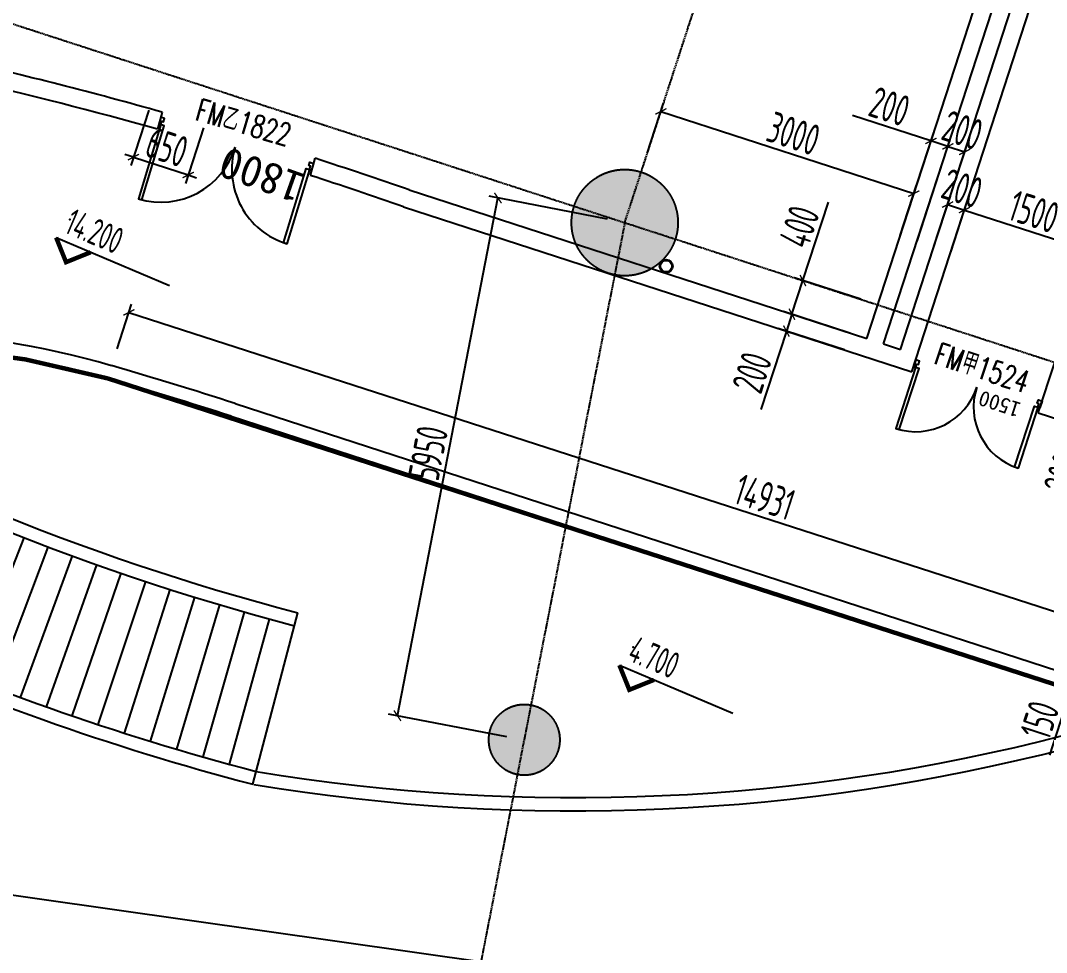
# Model space of a CAD drawing. Extents: x -3523 to 12007717, y -6694179 to 21431.
# Drawn here: x 11923084 to 11934658, y -6402280 to -6391764 of the extents above; entities that cross this region are included whole.
import ezdxf
from ezdxf.enums import TextEntityAlignment as Align
from ezdxf.xclip import XClip

# ---------------------------------------------------------------- set-up
doc = ezdxf.new("R2010")
doc.units = 0
doc.header["$LTSCALE"] = 10
doc.header["$MEASUREMENT"] = 0
doc.header["$XCLIPFRAME"] = 0
for name, pattern in [('A3-RG-axis-100$0$CENTER', [2, 1.25, -0.25, 0.25, -0.25]), ('A3-RI-4F$0$DASH', [0.35, 0.25, -0.1]), ('A3-SYMB-4F-100$0$$AUDIT_BAD_LTYPE2', [0])]:
    doc.linetypes.add(name, pattern=pattern)
for name, color, linetype in [('A3-RB-4F-100$0$A-DIMS-100', 1, 'Continuous'), ('A3-RG-axis-100$0$A-DIMS-100', 1, 'Continuous'), ('A3-RG-axis-100$0$A-GRID', 1, 'A3-RG-axis-100$0$CENTER'), ('A3-RI-4F$0$A-DOOR', 32, 'Continuous'), ('A3-RI-4F$0$A-FLOR', 2, 'Continuous'), ('A3-RI-4F$0$A-STRS-HRAL', 80, 'Continuous'), ('A3-RI-4F$0$A-SYMB-VOID', 35, 'Continuous'), ('A3-RI-4F$0$A-WALL', 7, 'Continuous'), ('A3-RM-4F$0$0P-1', 191, 'Continuous'), ('A3-RM-4F$0$0P-FE-FH-V', 141, 'Continuous'), ('A3-RS-1F$0$A-HATH-GRAY', 8, 'Continuous'), ('A3-RS-1F$0$A-WALL', 7, 'Continuous'), ('A3-RV-4F$0$A-STRS', 50, 'Continuous'), ('A3-RV-4F$0$A-STRS-HRAL', 80, 'Continuous'), ('A3-SYMB-4F-100$0$$AUDIT_BAD_LAYER1', 7, 'Continuous'), ('A3-SYMB-4F-100$0$A-SYMB', 4, 'Continuous'), ('A3-SYMB-4F-100$0$A-SYMB-DOOR', 3, 'Continuous'), ('A3-SYMB-4F-100$0$A-SYMB-DOOR1', 3, 'Continuous'), ('A3-SYMB-4F-100$0$A-SYMB-DOOR2', 3, 'Continuous'), ('A3-SYMB-4F-100$0$A-SYMB-DOOR3', 3, 'Continuous')]:
    doc.layers.add(name, color=color, linetype=linetype)
doc.styles.add('A3-RB-4F-100$0$XD2008', font='xd-hzs.shx', dxfattribs={"width": 0.7, "bigfont": 'xd-hztxt.shx'})
doc.styles.add('A3-RG-axis-100$0$XD2008', font='xd-hzs.shx', dxfattribs={"width": 0.7, "bigfont": 'xd-hztxt.shx'})
doc.styles.add('A3-RI-4F$0$Standard', font='')
doc.styles.add('A3-SYMB-4F-100$0$ECADI-TXT', font='simplex.shx', dxfattribs={"bigfont": 'hztxt.shx'})
doc.styles.add('A3-SYMB-4F-100$0$XD2008', font='hzs.shx', dxfattribs={"width": 0.7, "bigfont": 'hztxt.shx'})
doc.styles.get('A3-RI-4F$0$Standard').set_extended_font_data('SimSun')
doc.dimstyles.new('A3-RB-4F-100$0$XD100$0', dxfattribs={"dimscale": 100, "dimtxt": 3.5, "dimasz": 1, "dimexe": 1, "dimexo": 2, "dimgap": 0.5, "dimtad": 1, "dimdec": 0, "dimdsep": 46, "dimtxsty": 'A3-RB-4F-100$0$XD2008', "dimblk1": 'A3-RB-4F-100$0$_ARCHTICK', "dimblk2": 'A3-RB-4F-100$0$_ARCHTICK', "dimsah": 1, "dimcen": 2.5, "dimclrt": 4, "dimaunit": 1, "dimadec": 0, "dimazin": 0, "dimtfac": 1, "dimtdec": 0, "dimtix": 1, "dimtmove": 0, "dimatfit": 3, "dimfxl": 0, "dimtolj": 1, "dimtzin": 0, "dimarcsym": 0})
doc.dimstyles.new('A3-RG-axis-100$0$XD100$0', dxfattribs={"dimscale": 100, "dimtxt": 3.5, "dimasz": 1, "dimexe": 1, "dimexo": 2, "dimgap": 0.5, "dimtad": 1, "dimdec": 0, "dimdsep": 46, "dimtxsty": 'A3-RG-axis-100$0$XD2008', "dimblk1": 'A3-RG-axis-100$0$_ARCHTICK', "dimblk2": 'A3-RG-axis-100$0$_ARCHTICK', "dimsah": 1, "dimcen": 2.5, "dimclrt": 4, "dimaunit": 1, "dimadec": 0, "dimazin": 0, "dimtfac": 1, "dimtdec": 0, "dimtix": 1, "dimtmove": 0, "dimatfit": 3, "dimfxl": 0, "dimtolj": 1, "dimtzin": 0, "dimarcsym": 0})

# ---------------------------------------------------------------- blocks, each defined once
blk = doc.blocks.new('A3-RI-4F$0$J-双扇门-1800')
for points in [[(25, 80), (25, 955), (65, 955), (65, 80)], [(1775, 80), (1775, 955), (1735, 955), (1735, 80)], [(0, 80), (25, 80), (25, 40), (45, 40), (45, 0), (0, 0)], [(1800, 80), (1775, 80), (1775, 40), (1755, 40), (1755, 0), (1800, 0)]]:
    blk.add_lwpolyline(points, close=True)
for centre, start, end in [((25, 80), 360, 90), ((1775, 80), 90, 180)]:
    blk.add_arc(centre, 875, start, end)
at = {"layer": 'Defpoints', "style": 'A3-RI-4F$0$Standard'}
blk.add_text('1800', height=350, rotation=357.2239, dxfattribs=at).set_placement((43, 148))
blk = doc.blocks.new('A3-RI-4F$0$J-双扇门-1500')
for points in [[(25, 80), (25, 805), (65, 805), (65, 80)], [(1475, 80), (1475, 805), (1435, 805), (1435, 80)], [(0, 80), (25, 80), (25, 40), (45, 40), (45, 0), (0, 0)], [(1500, 80), (1475, 80), (1475, 40), (1455, 40), (1455, 0), (1500, 0)]]:
    blk.add_lwpolyline(points, close=True)
for centre, start, end in [((25, 80), 0, 90), ((1475, 80), 90, 180)]:
    blk.add_arc(centre, 725, start, end)
at = {"layer": 'Defpoints', "style": 'A3-RI-4F$0$Standard'}
blk.add_text('1500', height=175, rotation=360, dxfattribs=at).set_placement((210, 94))
blk = doc.blocks.new('A3-RI-4F')
at = {"layer": 'A3-RI-4F$0$A-FLOR', "linetype": 'A3-RI-4F$0$DASH', "const_width": 50}
blk.add_lwpolyline([(11907835, -6369053), (11897656, -6393034), (11898128, -6393234, -0.084697), (11913934, -6391267), (11915314, -6394764, -0.031408), (11917937, -6393922), (11918379, -6395667), (11918416, -6395812, -0.137995), (11924070, -6395803), (11938273, -6400393, -0.63707), (11939156, -6407589), (11916413, -6421801), (11915153, -6424770), (11915014, -6425097), (11914547, -6426197), (11920044, -6428530), (11921412, -6425308), (11977075, -6448936), (11985124, -6429973), (11973295, -6424952), (11972792, -6425445)], format="xyb", dxfattribs=at)
at = {"layer": 'A3-RI-4F$0$A-STRS-HRAL'}
for p, q in [((11925507, -6396087), (11938319, -6400250)), ((11925460, -6396230), (11938273, -6400393))]:
    blk.add_line(p, q, dxfattribs=at)
for points in [[(11924111, -6395659, 0.122165), (11919228, -6395471, 0.012156), (11918274, -6395694)], [(11924070, -6395803, 0.122165), (11919259, -6395618, 0.012156), (11918312, -6395839, 0.012156)]]:
    blk.add_lwpolyline(points, format="xyb", dxfattribs=at)
for centre, radius, start, end in [((11911693, -6438599), 44700, 72, 73.871), ((11911693, -6438599), 44550, 72, 73.871), ((11929338, -6378532), 22000, 260.5903, 284.5336), ((11929338, -6378532), 22150, 260.5903, 284.5336)]:
    blk.add_arc(centre, radius, start, end, dxfattribs=at)
at = {"layer": 'A3-RI-4F$0$A-SYMB-VOID'}
blk.add_lwpolyline([(11909480, -6410793), (11913989, -6400352), (11941037, -6404197)], dxfattribs=at)
at = {"layer": 'A3-RI-4F$0$A-WALL'}
for p, q in [((11932630, -6395352), (11937342, -6380849)), ((11932820, -6395414), (11937533, -6380911)), ((11933010, -6395476), (11937723, -6380972)), ((11933139, -6395728), (11937913, -6381034)), ((11924683, -6392798), (11924628, -6392990)), ((11926406, -6393319), (11926352, -6393511)), ((11927469, -6393676), (11932630, -6395352)), ((11927405, -6393865), (11933139, -6395728)), ((11932820, -6395414), (11933010, -6395476)), ((11934565, -6396192), (11934751, -6395621)), ((11934565, -6396192), (11942364, -6398726))]:
    blk.add_line(p, q, dxfattribs=at)
for radius, start, end in [(47350, 74.2763, 79.7429), (47550, 74.2763, 77.1774), (47550, 70.7557, 72.1069), (47350, 70.7531, 72.0977)]:
    blk.add_arc((11911797, -6438569), radius, start, end, dxfattribs=at)
at = {"layer": 'A3-RI-4F$0$A-DOOR'}
for name, p, rotation in [('A3-RI-4F$0$J-双扇门-1800', (11926390, -6393376), 163.1893244103685), ('A3-RI-4F$0$J-双扇门-1500', (11934609, -6396058), 162.0000000041102)]:
    blk.add_blockref(name, p, dxfattribs=dict(at, rotation=rotation))
blk = doc.blocks.new('A3-RG-axis-100$0$_ARCHTICK')
at = {"color": 0, "linetype": 'ByBlock', "const_width": 0.15}
blk.add_lwpolyline([(-0.5, -0.5), (0.5, 0.5)], dxfattribs=at)
blk = doc.blocks.new('*D295')
at = {"layer": 'A3-RG-axis-100$0$A-DIMS-100', "color": 0, "lineweight": -2}
for p, q in [((11927336, -6399608), (11928470, -6393767)), ((11929704, -6394007), (11928372, -6393748)), ((11928569, -6399848), (11927237, -6399589))]:
    blk.add_line(p, q, dxfattribs=at)
at = {"layer": 'Defpoints', "color": 0}
for p in [(11928470, -6393767), (11929900, -6394045), (11928766, -6399886)]:
    blk.add_point(p, dxfattribs=at)
at = {"layer": 'A3-RG-axis-100$0$A-DIMS-100', "color": 0, "lineweight": -2, "xscale": 100, "yscale": 100, "zscale": 100}
for p, rotation in [((11928470, -6393767), 79.00517451069146), ((11927336, -6399608), 259.0051745106915)]:
    blk.add_blockref('A3-RG-axis-100$0$_ARCHTICK', p, dxfattribs=dict(at, rotation=rotation))
at = {"layer": 'A3-RG-axis-100$0$A-DIMS-100', "color": 4, "insert": (11927682, -6396645), "char_height": 350, "attachment_point": 5, "rotation": 79.0052, "style": 'A3-RG-axis-100$0$XD2008'}
blk.add_mtext('\\A1;5950', dxfattribs=at)
blk = doc.blocks.new('*D247')
at = {"layer": 'A3-RG-axis-100$0$A-DIMS-100', "color": 0, "lineweight": -2}
for p, q in [((11924530, -6392774), (11924327, -6393401)), ((11925148, -6392975), (11924945, -6393602)), ((11924357, -6393306), (11924262, -6393275)), ((11924357, -6393306), (11924976, -6393507)), ((11924976, -6393507), (11925071, -6393538))]:
    blk.add_line(p, q, dxfattribs=at)
at = {"layer": 'Defpoints', "color": 0}
for p in [(11924592, -6392584), (11925210, -6392784), (11924976, -6393507)]:
    blk.add_point(p, dxfattribs=at)
at = {"layer": 'A3-RG-axis-100$0$A-DIMS-100', "color": 0, "lineweight": -2, "xscale": 100, "yscale": 100, "zscale": 100}
for p, rotation in [((11924357, -6393306), 341.9977395335488), ((11924976, -6393507), 161.9977395335488)]:
    blk.add_blockref('A3-RG-axis-100$0$_ARCHTICK', p, dxfattribs=dict(at, rotation=rotation))
at = {"layer": 'A3-RG-axis-100$0$A-DIMS-100', "color": 4, "insert": (11924736, -6393192), "char_height": 350, "attachment_point": 5, "rotation": 341.9977, "style": 'A3-RG-axis-100$0$XD2008'}
blk.add_mtext('\\A1;650', dxfattribs=at)
blk = doc.blocks.new('A3-SYMB-4F-100$0$ECADI-TAG-HGHT（国标）')
at = {"color": 1, "const_width": 0.5}
blk.add_lwpolyline([(-2.12, 2.12), (0, 0), (2.12, 2.12)], dxfattribs=at)
at = {"color": 1}
blk.add_point((-1.48, 4.6), dxfattribs=at)
at = {"layer": 'A3-SYMB-4F-100$0$$AUDIT_BAD_LAYER1', "color": 1, "linetype": 'A3-SYMB-4F-100$0$$AUDIT_BAD_LTYPE2'}
blk.add_line((-2.12, 2.12), (11.77, 2.12), dxfattribs=at)
at = {"style": 'A3-SYMB-4F-100$0$XD2008', "width": 0.7}
blk.add_attdef('FL', text='', height=3, dxfattribs=at).set_placement((-2.69, 2.97), align=Align.RIGHT)
for tag, p in [('F.F.L.', (2.28, 2.97)), ('T.O.S.', (2.28, -1.1))]:
    blk.add_attdef(tag, p, '', height=3, dxfattribs=at)
blk = doc.blocks.new('A3-SYMB-4F-100$0$ECADI-TAG-DOOR')
at = {"layer": 'A3-SYMB-4F-100$0$A-SYMB-DOOR', "style": 'A3-SYMB-4F-100$0$ECADI-TXT', "width": 0.7}
for tag, p in [('门窗主编号1', (-6.41, 7.26)), ('门窗主编号2', (2.08, 7.26))]:
    blk.add_attdef(tag, p, '', height=2.5, dxfattribs=at)
at = {"layer": 'A3-SYMB-4F-100$0$A-SYMB-DOOR', "style": 'A3-SYMB-4F-100$0$ECADI-TXT', "width": 0.7, "flags": 1}
for tag, p in [('洞口尺寸(宽X高)', (-6.42, 1.62)), ('备注', (-6.39, -1.21))]:
    blk.add_attdef(tag, p, '', height=2.5, dxfattribs=at)
at = {"layer": 'A3-SYMB-4F-100$0$A-SYMB-DOOR1', "style": 'A3-SYMB-4F-100$0$ECADI-TXT', "width": 0.7}
blk.add_attdef('门窗辅编号1', (-6.41, 4.41), '', height=2.5, dxfattribs=at)
at = {"layer": 'A3-SYMB-4F-100$0$A-SYMB-DOOR2', "style": 'A3-SYMB-4F-100$0$ECADI-TXT', "width": 0.7}
blk.add_attdef('门窗辅编号2', (-2.86, 4.41), '', height=2.5, dxfattribs=at)
at = {"layer": 'A3-SYMB-4F-100$0$A-SYMB-DOOR3', "style": 'A3-SYMB-4F-100$0$ECADI-TXT', "width": 0.7}
blk.add_attdef('门窗辅编号3', (2.32, 4.41), '', height=2.5, dxfattribs=at)
blk = doc.blocks.new('A3-SYMB-4F-100')
at = {"layer": 'A3-SYMB-4F-100$0$A-SYMB'}
ref = blk.add_blockref('A3-SYMB-4F-100$0$ECADI-TAG-HGHT（国标）', (11923598, -6394491), dxfattribs=dict(at, xscale=100, yscale=100, rotation=337))
ref.add_attrib('F.F.L.', '14.200', (11923564, -6394154), dxfattribs={"layer": '0', "height": 300, "rotation": 337, "style": 'A3-SYMB-4F-100$0$XD2008', "width": 0.7})
ref = blk.add_blockref('A3-SYMB-4F-100$0$ECADI-TAG-HGHT（国标）', (11929952, -6399316), dxfattribs=dict(at, xscale=100, yscale=100, rotation=337))
ref.add_attrib('F.F.L.', '4.700', (11929917, -6398979), dxfattribs={"layer": '0', "height": 300, "rotation": 337, "style": 'A3-SYMB-4F-100$0$XD2008', "width": 0.7})
at = {"layer": 'A3-SYMB-4F-100$0$A-SYMB-DOOR'}
ref = blk.add_blockref('A3-SYMB-4F-100$0$ECADI-TAG-DOOR', (11926111, -6393947), dxfattribs=dict(at, xscale=99.99999999997293, yscale=100, zscale=100, rotation=344.0251775405333))
ref.add_attrib('门窗主编号1', 'FM乙1822', dxfattribs={"height": 250, "rotation": 344.0252, "style": 'A3-SYMB-4F-100$0$ECADI-TXT', "width": 0.7}).set_placement((11926091, -6393184), align=Align.RIGHT)
ref = blk.add_blockref('A3-SYMB-4F-100$0$ECADI-TAG-DOOR', (11934404, -6396735), dxfattribs=dict(at, xscale=99.9999999999729, yscale=100, zscale=100, rotation=341.8379650759512))
ref.add_attrib('门窗主编号1', 'FM甲1524', dxfattribs={"height": 250, "rotation": 341.838, "style": 'A3-SYMB-4F-100$0$ECADI-TXT', "width": 0.7}).set_placement((11934412, -6395971), align=Align.RIGHT)
blk = doc.blocks.new('A3-RM-4F$0$DFA')
at = {"layer": 'A3-RM-4F$0$0P-FE-FH-V'}
for radius in [75, 65]:
    blk.add_circle((0, 0), radius, dxfattribs=at)
blk = doc.blocks.new('A3-RM-4F')
at = {"layer": 'A3-RM-4F$0$0P-1'}
blk.add_blockref('A3-RM-4F$0$DFA', (11930367, -6394536), dxfattribs=at)
at = {"layer": 'A3-RM-4F$0$0P-FE-FH-V'}
blk.add_blockref('A3-RM-4F$0$DFA', (11930367, -6394536), dxfattribs=at)
blk.add_blockref('A3-RM-4F$0$DFA', (11930367, -6394536), dxfattribs=at)
blk = doc.blocks.new('A3-RB-4F-100$0$_ARCHTICK')
at = {"color": 0, "linetype": 'ByBlock', "const_width": 0.15}
blk.add_lwpolyline([(-0.5, -0.5), (0.5, 0.5)], dxfattribs=at)
blk = doc.blocks.new('*D2706')
at = {"layer": 'A3-RB-4F-100$0$A-DIMS-100', "color": 0, "lineweight": -2}
for p, q in [((11930154, -6393264), (11930339, -6392695)), ((11930308, -6392790), (11933161, -6393717)), ((11933007, -6394191), (11933192, -6393622))]:
    blk.add_line(p, q, dxfattribs=at)
at = {"layer": 'Defpoints', "color": 0}
for p in [(11930092, -6393454), (11933161, -6393717), (11932945, -6394381)]:
    blk.add_point(p, dxfattribs=at)
at = {"layer": 'A3-RB-4F-100$0$A-DIMS-100', "color": 0, "lineweight": -2, "xscale": 100, "yscale": 100, "zscale": 100}
for p, rotation in [((11930308, -6392790), 161.9999999998856), ((11933161, -6393717), 341.9999999998856)]:
    blk.add_blockref('A3-RB-4F-100$0$_ARCHTICK', p, dxfattribs=dict(at, rotation=rotation))
at = {"layer": 'A3-RB-4F-100$0$A-DIMS-100', "color": 4, "insert": (11931804, -6393040), "char_height": 350, "attachment_point": 5, "rotation": 342, "style": 'A3-RB-4F-100$0$XD2008'}
blk.add_mtext('\\A1;3000', dxfattribs=at)
blk = doc.blocks.new('*D2707')
at = {"layer": 'A3-RB-4F-100$0$A-DIMS-100', "color": 0, "lineweight": -2}
for p, q in [((11933354, -6393123), (11932470, -6392836)), ((11933007, -6394191), (11933385, -6393028)), ((11933197, -6394253), (11933575, -6393090)), ((11933545, -6393185), (11933354, -6393123))]:
    blk.add_line(p, q, dxfattribs=at)
at = {"layer": 'Defpoints', "color": 0}
for p in [(11933545, -6393185), (11932945, -6394381), (11933136, -6394443)]:
    blk.add_point(p, dxfattribs=at)
at = {"layer": 'A3-RB-4F-100$0$A-DIMS-100', "color": 0, "lineweight": -2, "xscale": 100, "yscale": 100, "zscale": 100}
for p, rotation in [((11933354, -6393123), 161.9999999997666), ((11933545, -6393185), 341.9999999997666)]:
    blk.add_blockref('A3-RB-4F-100$0$_ARCHTICK', p, dxfattribs=dict(at, rotation=rotation))
at = {"layer": 'A3-RB-4F-100$0$A-DIMS-100', "color": 4, "insert": (11932887, -6392734), "char_height": 350, "attachment_point": 5, "rotation": 342, "style": 'A3-RB-4F-100$0$XD2008'}
blk.add_mtext('\\A1;200', dxfattribs=at)
blk = doc.blocks.new('*D2708')
at = {"layer": 'A3-RB-4F-100$0$A-DIMS-100', "color": 0, "lineweight": -2}
for p, q in [((11933197, -6394253), (11933575, -6393090)), ((11933388, -6394315), (11933766, -6393151)), ((11933545, -6393185), (11933735, -6393247))]:
    blk.add_line(p, q, dxfattribs=at)
at = {"layer": 'Defpoints', "color": 0}
for p in [(11933735, -6393247), (11933136, -6394443), (11933326, -6394505)]:
    blk.add_point(p, dxfattribs=at)
at = {"layer": 'A3-RB-4F-100$0$A-DIMS-100', "color": 0, "lineweight": -2, "xscale": 100, "yscale": 100, "zscale": 100}
for p, rotation in [((11933545, -6393185), 161.9999999999827), ((11933735, -6393247), 341.9999999999827)]:
    blk.add_blockref('A3-RB-4F-100$0$_ARCHTICK', p, dxfattribs=dict(at, rotation=rotation))
at = {"layer": 'A3-RB-4F-100$0$A-DIMS-100', "color": 4, "insert": (11933709, -6393002), "char_height": 350, "attachment_point": 5, "rotation": 342, "style": 'A3-RB-4F-100$0$XD2008'}
blk.add_mtext('\\A1;200', dxfattribs=at)
blk = doc.blocks.new('*D2709')
at = {"layer": 'A3-RB-4F-100$0$A-DIMS-100', "color": 0, "lineweight": -2}
for p, q in [((11933388, -6394315), (11933573, -6393746)), ((11933542, -6393841), (11933732, -6393903)), ((11933578, -6394377), (11933763, -6393808))]:
    blk.add_line(p, q, dxfattribs=at)
at = {"layer": 'Defpoints', "color": 0}
for p in [(11933732, -6393903), (11933326, -6394505), (11933516, -6394567)]:
    blk.add_point(p, dxfattribs=at)
at = {"layer": 'A3-RB-4F-100$0$A-DIMS-100', "color": 0, "lineweight": -2, "xscale": 100, "yscale": 100, "zscale": 100}
for p, rotation in [((11933542, -6393841), 161.9999999997922), ((11933732, -6393903), 341.9999999997921)]:
    blk.add_blockref('A3-RB-4F-100$0$_ARCHTICK', p, dxfattribs=dict(at, rotation=rotation))
at = {"layer": 'A3-RB-4F-100$0$A-DIMS-100', "color": 4, "insert": (11933706, -6393658), "char_height": 350, "attachment_point": 5, "rotation": 342, "style": 'A3-RB-4F-100$0$XD2008'}
blk.add_mtext('\\A1;200', dxfattribs=at)
blk = doc.blocks.new('*D2710')
at = {"layer": 'A3-RB-4F-100$0$A-DIMS-100', "color": 0, "lineweight": -2}
for p, q in [((11933578, -6394377), (11933763, -6393808)), ((11933732, -6393903), (11935158, -6394366)), ((11935004, -6394840), (11935189, -6394271))]:
    blk.add_line(p, q, dxfattribs=at)
at = {"layer": 'Defpoints', "color": 0}
for p in [(11935158, -6394366), (11933516, -6394567), (11934943, -6395030)]:
    blk.add_point(p, dxfattribs=at)
at = {"layer": 'A3-RB-4F-100$0$A-DIMS-100', "color": 0, "lineweight": -2, "xscale": 100, "yscale": 100, "zscale": 100}
for p, rotation in [((11933732, -6393903), 162.0000000007961), ((11935158, -6394366), 342.0000000007961)]:
    blk.add_blockref('A3-RB-4F-100$0$_ARCHTICK', p, dxfattribs=dict(at, rotation=rotation))
at = {"layer": 'A3-RB-4F-100$0$A-DIMS-100', "color": 4, "insert": (11934515, -6393921), "char_height": 350, "attachment_point": 5, "rotation": 342, "style": 'A3-RB-4F-100$0$XD2008'}
blk.add_mtext('\\A1;1500', dxfattribs=at)
blk = doc.blocks.new('*D2711')
at = {"layer": 'A3-RB-4F-100$0$A-DIMS-100', "color": 0, "lineweight": -2}
for p, q in [((11934817, -6396063), (11935394, -6396250)), ((11934756, -6396253), (11935332, -6396441)), ((11935299, -6396220), (11935237, -6396410)), ((11935237, -6396410), (11934949, -6397294))]:
    blk.add_line(p, q, dxfattribs=at)
at = {"layer": 'Defpoints', "color": 0}
for p in [(11934627, -6396001), (11934565, -6396192), (11935299, -6396220)]:
    blk.add_point(p, dxfattribs=at)
at = {"layer": 'A3-RB-4F-100$0$A-DIMS-100', "color": 0, "lineweight": -2, "xscale": 100, "yscale": 100, "zscale": 100}
for p, rotation in [((11935299, -6396220), 71.99999999979217), ((11935237, -6396410), 251.9999999997922)]:
    blk.add_blockref('A3-RB-4F-100$0$_ARCHTICK', p, dxfattribs=dict(at, rotation=rotation))
at = {"layer": 'A3-RB-4F-100$0$A-DIMS-100', "color": 4, "insert": (11934848, -6396878), "char_height": 350, "attachment_point": 5, "rotation": 72, "style": 'A3-RB-4F-100$0$XD2008'}
blk.add_mtext('\\A1;200', dxfattribs=at)
blk = doc.blocks.new('*D2712')
at = {"layer": 'A3-RB-4F-100$0$A-DIMS-100', "color": 0, "lineweight": -2}
for p, q in [((11934879, -6395873), (11935456, -6396060)), ((11935299, -6396220), (11935360, -6396029)), ((11935360, -6396029), (11935391, -6395934)), ((11934817, -6396063), (11935394, -6396250)), ((11935299, -6396220), (11935268, -6396315))]:
    blk.add_line(p, q, dxfattribs=at)
at = {"layer": 'Defpoints', "color": 0}
for p in [(11934689, -6395811), (11934627, -6396001), (11935360, -6396029)]:
    blk.add_point(p, dxfattribs=at)
at = {"layer": 'A3-RB-4F-100$0$A-DIMS-100', "color": 0, "lineweight": -2, "xscale": 100, "yscale": 100, "zscale": 100}
for p, rotation in [((11935360, -6396029), 251.9999999998746), ((11935299, -6396220), 71.99999999987465)]:
    blk.add_blockref('A3-RB-4F-100$0$_ARCHTICK', p, dxfattribs=dict(at, rotation=rotation))
at = {"layer": 'A3-RB-4F-100$0$A-DIMS-100', "color": 4, "insert": (11935116, -6396055), "char_height": 350, "attachment_point": 5, "rotation": 72, "style": 'A3-RB-4F-100$0$XD2008'}
blk.add_mtext('\\A1;200', dxfattribs=at)
blk = doc.blocks.new('*D2714')
at = {"layer": 'A3-RB-4F-100$0$A-DIMS-100', "color": 0, "lineweight": -2}
for p, q in [((11931910, -6394698), (11932197, -6393813)), ((11931786, -6395078), (11931910, -6394698)), ((11932563, -6394910), (11931815, -6394667)), ((11932440, -6395291), (11931691, -6395047))]:
    blk.add_line(p, q, dxfattribs=at)
at = {"layer": 'Defpoints', "color": 0}
for p in [(11931910, -6394698), (11932754, -6394972), (11932630, -6395352)]:
    blk.add_point(p, dxfattribs=at)
at = {"layer": 'A3-RB-4F-100$0$A-DIMS-100', "color": 0, "lineweight": -2, "xscale": 100, "yscale": 100, "zscale": 100}
for p, rotation in [((11931910, -6394698), 71.99999999962088), ((11931786, -6395078), 251.9999999996209)]:
    blk.add_blockref('A3-RB-4F-100$0$_ARCHTICK', p, dxfattribs=dict(at, rotation=rotation))
at = {"layer": 'A3-RB-4F-100$0$A-DIMS-100', "color": 4, "insert": (11931870, -6394091), "char_height": 350, "attachment_point": 5, "rotation": 72, "style": 'A3-RB-4F-100$0$XD2008'}
blk.add_mtext('\\A1;400', dxfattribs=at)
blk = doc.blocks.new('*D2715')
at = {"layer": 'A3-RB-4F-100$0$A-DIMS-100', "color": 0, "lineweight": -2}
for p, q in [((11932440, -6395291), (11931691, -6395047)), ((11931786, -6395078), (11931724, -6395269)), ((11931724, -6395269), (11931437, -6396153)), ((11932378, -6395481), (11931629, -6395238))]:
    blk.add_line(p, q, dxfattribs=at)
at = {"layer": 'Defpoints', "color": 0}
for p in [(11931786, -6395078), (11932630, -6395352), (11932568, -6395543)]:
    blk.add_point(p, dxfattribs=at)
at = {"layer": 'A3-RB-4F-100$0$A-DIMS-100', "color": 0, "lineweight": -2, "xscale": 100, "yscale": 100, "zscale": 100}
for p, rotation in [((11931786, -6395078), 71.99999999944959), ((11931724, -6395269), 251.9999999994496)]:
    blk.add_blockref('A3-RB-4F-100$0$_ARCHTICK', p, dxfattribs=dict(at, rotation=rotation))
at = {"layer": 'A3-RB-4F-100$0$A-DIMS-100', "color": 4, "insert": (11931336, -6395736), "char_height": 350, "attachment_point": 5, "rotation": 72, "style": 'A3-RB-4F-100$0$XD2008'}
blk.add_mtext('\\A1;200', dxfattribs=at)
blk = doc.blocks.new('*D3116')
at = {"layer": 'A3-RB-4F-100$0$A-DIMS-100', "color": 0, "lineweight": -2}
for p, q in [((11924173, -6395468), (11924336, -6394963)), ((11924306, -6395058), (11938513, -6399649)), ((11938381, -6400060), (11938544, -6399554))]:
    blk.add_line(p, q, dxfattribs=at)
at = {"layer": 'Defpoints', "color": 0}
for p in [(11924111, -6395659), (11938513, -6399649), (11938319, -6400250)]:
    blk.add_point(p, dxfattribs=at)
at = {"layer": 'A3-RB-4F-100$0$A-DIMS-100', "color": 0, "lineweight": -2, "xscale": 100, "yscale": 100, "zscale": 100}
for p, rotation in [((11924306, -6395058), 162.0907318910442), ((11938513, -6399649), 342.0907318910442)]:
    blk.add_blockref('A3-RB-4F-100$0$_ARCHTICK', p, dxfattribs=dict(at, rotation=rotation))
at = {"layer": 'A3-RB-4F-100$0$A-DIMS-100', "color": 4, "insert": (11931479, -6397140), "char_height": 350, "attachment_point": 5, "rotation": 342.0907, "style": 'A3-RB-4F-100$0$XD2008'}
blk.add_mtext('\\A1;14931', dxfattribs=at)
blk = doc.blocks.new('*D3194')
at = {"layer": 'A3-RB-4F-100$0$A-DIMS-100', "color": 0, "lineweight": -2}
for p, q in [((11935219, -6399243), (11934883, -6399134)), ((11934978, -6399165), (11934932, -6399307)), ((11935173, -6399386), (11934837, -6399276)), ((11934932, -6399307), (11934690, -6400052))]:
    blk.add_line(p, q, dxfattribs=at)
at = {"layer": 'Defpoints', "color": 0}
for p in [(11934978, -6399165), (11935409, -6399305), (11935363, -6399447)]:
    blk.add_point(p, dxfattribs=at)
at = {"layer": 'A3-RB-4F-100$0$A-DIMS-100', "color": 0, "lineweight": -2, "xscale": 100, "yscale": 100, "zscale": 100}
for p, rotation in [((11934978, -6399165), 71.9999999995595), ((11934932, -6399307), 251.9999999995595)]:
    blk.add_blockref('A3-RB-4F-100$0$_ARCHTICK', p, dxfattribs=dict(at, rotation=rotation))
at = {"layer": 'A3-RB-4F-100$0$A-DIMS-100', "color": 4, "insert": (11934581, -6399658), "char_height": 350, "attachment_point": 5, "rotation": 72, "style": 'A3-RB-4F-100$0$XD2008'}
blk.add_mtext('\\A1;150', dxfattribs=at)
blk = doc.blocks.new('A3-RV-4F')
at = {"layer": 'A3-RV-4F$0$A-STRS'}
for p, q in [((11922506, -6399184), (11923124, -6397600)), ((11922795, -6399295), (11923396, -6397705)), ((11923085, -6399403), (11923670, -6397806)), ((11923376, -6399508), (11923944, -6397905)), ((11923668, -6399610), (11924219, -6398001)), ((11923961, -6399708), (11924496, -6398095)), ((11924256, -6399804), (11924773, -6398185)), ((11924551, -6399897), (11925051, -6398272)), ((11924847, -6399986), (11925331, -6398357)), ((11925144, -6400073), (11925611, -6398438)), ((11925442, -6400156), (11925891, -6398517)), ((11925741, -6400236), (11926173, -6398592))]:
    blk.add_line(p, q, dxfattribs=at)
at = {"layer": 'A3-RV-4F$0$A-STRS-HRAL'}
for p, q in [((11926173, -6398592), (11926211, -6398447)), ((11925703, -6400382), (11925741, -6400236))]:
    blk.add_line(p, q, dxfattribs=at)
for radius, start in [(27850, 239.4832), (27700, 239.825), (29550, 236.3779), (29700, 236.1574)]:
    blk.add_arc((11933253, -6371657), radius, start, 255.2733, dxfattribs=at)
blk = doc.blocks.new('A3-RS-1F')
at = {"layer": 'A3-RS-1F$0$A-HATH-GRAY'}
h = blk.add_hatch(color=256, dxfattribs=at)
edge = h.paths.add_edge_path()
edge.add_arc((11929900, -6394045), 600, 0, 360)
h = blk.add_hatch(color=256, dxfattribs=at)
edge = h.paths.add_edge_path()
edge.add_arc((11928767, -6399880), 400, 0, 360)
at = {"layer": 'A3-RS-1F$0$A-WALL'}
for centre, radius in [((11929900, -6394045), 600), ((11928767, -6399880), 400)]:
    blk.add_circle(centre, radius, dxfattribs=at)
blk = doc.blocks.new('A3-RG-axis-100')
at = {"layer": 'A3-RG-axis-100$0$A-GRID'}
for p, q in [((11929900.4, -6394045), (11936634.8, -6373318.7)), ((11907916.9, -6386902.1), (12002104.9, -6417505.7)), ((11929900.5, -6394045), (11924823, -6420142.4))]:
    blk.add_line(p, q, dxfattribs=at)
at = {"layer": 'A3-RG-axis-100$0$A-DIMS-100'}
dim = blk.add_aligned_dim(p1=(11924592.1, -6392583.6), p2=(11925210.3, -6392784.5), distance=-759.5, dimstyle='A3-RG-axis-100$0$XD100$0', dxfattribs=at)
dim.commit()
dim.dimension.update_dxf_attribs({"geometry": '*D247', "text_midpoint": (11924736, -6393192.3)})
dim = blk.add_linear_dim(base=(11928470.4, -6393767.2), p1=(11928765.6, -6399885.8), p2=(11929900.2, -6394045), angle=79.00517, dimstyle='A3-RG-axis-100$0$XD100$0', override={"dimasz": 1}, dxfattribs=at)
dim.commit()
dim.dimension.update_dxf_attribs({"geometry": '*D295', "text_midpoint": (11927682.2, -6396644.7)})
blk = doc.blocks.new('A3-RB-4F-100')
at = {"layer": 'A3-RB-4F-100$0$A-DIMS-100'}
for base, p1, p2, picture, middle in [((11933544.6, -6393184.8), (11932945.5, -6394381.4), (11933135.7, -6394443.2), '*D2707', (11932817, -6392948.4)), ((11933734.8, -6393246.6), (11933135.7, -6394443.2), (11933325.9, -6394505), '*D2708', (11933639.7, -6393215.7)), ((11933731.8, -6393902.8), (11933325.9, -6394505), (11933516.1, -6394566.8), '*D2709', (11933636.7, -6393871.9))]:
    dim = blk.add_linear_dim(base=base, p1=p1, p2=p2, angle=342, text='200', dimstyle='A3-RB-4F-100$0$XD100$0', override={"dimasz": 1, "dimadec": 3}, dxfattribs=at)
    dim.commit()
    dim.dimension.update_dxf_attribs({"geometry": picture, "text_midpoint": middle, "dimtype": 129})
dim = blk.add_aligned_dim(p1=(11930092.4, -6393454.4), p2=(11932945.5, -6394381.4), distance=698.2, text='3000', dimstyle='A3-RB-4F-100$0$XD100$0', override={"dimasz": 1, "dimadec": 3}, dxfattribs=at)
dim.commit()
dim.dimension.update_dxf_attribs({"geometry": '*D2706', "text_midpoint": (11931804.2, -6393039.9)})
for p1, p2, distance, picture, middle in [((11933516.1, -6394566.8), (11934942.7, -6395030.3), 698.2, '*D2710', (11934514.7, -6393920.6)), ((11924111.5, -6395658.8), (11938319.1, -6400250.2), 631.3, '*D3116', (11931478.6, -6397139.7)), ((11934627.1, -6396001.4), (11934689, -6395811.2), -706, '*D2712', (11935115.5, -6396054.9))]:
    dim = blk.add_aligned_dim(p1=p1, p2=p2, distance=distance, dimstyle='A3-RB-4F-100$0$XD100$0', override={"dimasz": 1, "dimadec": 3}, dxfattribs=at)
    dim.commit()
    dim.dimension.update_dxf_attribs({"geometry": picture, "text_midpoint": middle})
for base, p1, p2, picture, middle in [((11931909.7, -6394697.9), (11932629.9, -6395352.5), (11932753.5, -6394972), '*D2714', (11932084.3, -6394160.5)), ((11931786.1, -6395078.3), (11932568.1, -6395542.7), (11932629.9, -6395352.5), '*D2715', (11931549.7, -6395805.9)), ((11935298.6, -6396219.6), (11934565.3, -6396191.6), (11934627.1, -6396001.4), '*D2711', (11935062.2, -6396947.1)), ((11934978, -6399164.6), (11935362.9, -6399447.4), (11935409.2, -6399304.8), '*D3194', (11934795.1, -6399727.4))]:
    dim = blk.add_linear_dim(base=base, p1=p1, p2=p2, angle=72, dimstyle='A3-RB-4F-100$0$XD100$0', override={"dimasz": 1, "dimadec": 3}, dxfattribs=at)
    dim.commit()
    dim.dimension.update_dxf_attribs({"geometry": picture, "text_midpoint": middle, "dimtype": 129})

msp = doc.modelspace()

# ---------------------------------------------------------------- block references
for name in ['A3-RB-4F-100', 'A3-RI-4F', 'A3-RG-axis-100', 'A3-SYMB-4F-100', 'A3-RM-4F', 'A3-RV-4F']:
    msp.add_blockref(name, (0, 0))
ref = msp.add_blockref('A3-RS-1F', (0, 0))
XClip(ref).set_block_clipping_path([(11871425.4322899505, -6415321.6611522771), (11906602.3863900397, -6425223.3304480491), (11927660.6718041506, -6433885.5894491719), (11979180.2172092292, -6452870.0973187089), (12006666.0703704003, -6383055.1873073513), (11899640.5729718395, -6357118.50795958), (11882000.8699817006, -6406957.6178313009)])

doc.saveas('drawing.dxf')
